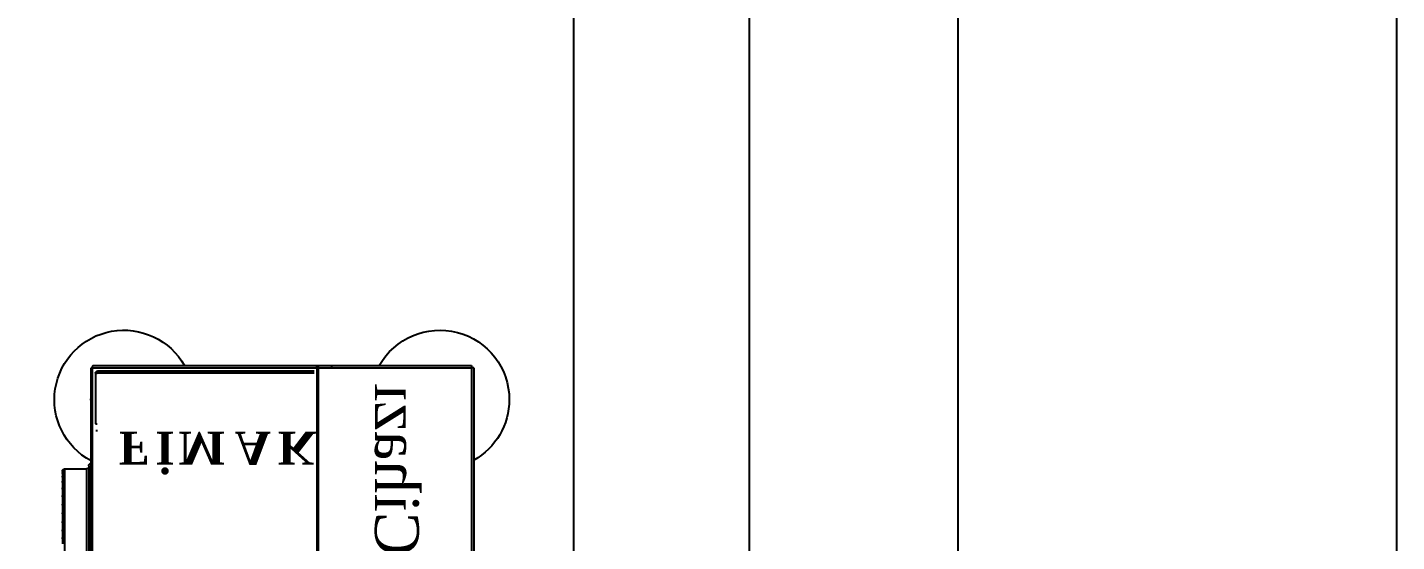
# Model space of a CAD drawing. Header units: millimetres. Extents: x 7703 to 14147, y -5820 to 95.
# Drawn here: x 12806 to 12868.4, y -4210.1 to -4186.7 of the extents above; entities that cross this region are included whole.
import ezdxf

# ---------------------------------------------------------------- set-up
doc = ezdxf.new("R2010")
doc.units = ezdxf.units.MM
for name, color, linetype in [('Kıtc-002 Çizgi', 7, 'Continuous'), ('Layer1', 1, 'Continuous'), ('Layer2', 4, 'Continuous')]:
    doc.layers.add(name, color=color, linetype=linetype)
doc.layers.add('Layer5', color=33, linetype='Continuous', lineweight=15)
doc.styles.get("Standard").update_dxf_attribs({"font": 'stylu.ttf', "height": 10})

# ---------------------------------------------------------------- blocks, each defined once
blk = doc.blocks.new('A$C09CE520B')
at = {"layer": 'Layer2'}
for p, q in [((470.15, 192.5), (17.17, 192.5)), ((470.15, 191.49), (17.17, 191.49)), ((470.15, 192.5), (470.15, 191.49)), ((470.15, 121.49), (470.15, 191.49)), ((471.16, 191.49), (470.15, 191.49)), ((470.16, 121.62), (470.15, 191.49)), ((471.16, 121.62), (471.16, 191.49)), ((471.16, 127.61), (470.16, 127.61)), ((470.15, 121.49), (17.17, 121.49)), ((470.15, 120.91), (17.17, 120.91)), ((467.66, 119.75), (467.66, 118.99)), ((467.66, 118.99), (467.66, 21.01)), ((468.66, 118.99), (467.66, 118.99)), ((468.66, 119.75), (468.66, 118.99)), ((468.66, 118.99), (468.66, 21.01)), ((470.15, 121.49), (470.15, 120.91)), ((470.15, 18.52), (470.15, 120.91)), ((470.16, 121.39), (470.16, 121.62)), ((471.16, 121.62), (470.16, 121.62)), ((471.16, 121.39), (470.16, 121.39)), ((470.16, 120.91), (470.16, 121.39)), ((471.16, 121.39), (471.16, 121.62)), ((471.16, 19.1), (471.16, 121.39)), ((444.67, 20), (444.67, 20.76)), ((467.65, 20), (444.67, 20)), ((467.66, 21.01), (467.65, 21)), ((467.65, 20), (467.65, 20.76)), ((468.66, 21.01), (467.66, 21.01)), ((471.16, 19.1), (471.16, 19.09)), ((470.15, 18.52), (17.17, 18.52)), ((17.17, 18.09), (470.15, 18.09)), ((426.58, 18), (381.58, 18)), ((425.58, 17), (382.58, 17)), ((424.08, 16), (384.13, 16)), ((424.08, 6), (424.08, 16)), ((426.58, 18), (426.58, 18.09)), ((470.15, 18.52), (470.15, 18.09)), ((424.08, 6), (384.13, 6)), ((392.52, 5), (389.97, 5)), ((392.41, 5.5), (392.01, 5.5)), ((392.52, 5), (392.92, 5)), ((395.9, 5), (392.92, 5)), ((396, 5.5), (395.55, 5.5)), ((395.9, 5), (396.36, 5)), ((399.65, 5), (396.36, 5)), ((399.95, 5.5), (399.47, 5.5)), ((399.65, 5), (400.13, 5)), ((403.58, 5), (400.13, 5)), ((403.58, 5.5), (403.58, 5)), ((404.08, 5.5), (403.58, 5.5)), ((403.58, 5), (404.08, 5)), ((404.08, 5), (404.08, 5.5)), ((407.54, 5), (404.08, 5)), ((407.54, 5), (408.04, 5)), ((408.22, 5.5), (407.72, 5.5)), ((411.35, 5), (408.04, 5)), ((411.35, 5), (411.81, 5)), ((412.17, 5.5), (411.71, 5.5)), ((414.84, 5), (411.81, 5)), ((414.84, 5), (415.25, 5)), ((417.87, 5), (415.25, 5)), ((415.76, 5.5), (415.35, 5.5)), ((417.87, 5), (418.2, 5)), ((420.28, 5), (418.2, 5)), ((418.85, 5.5), (418.51, 5.5)), ((420.28, 5), (420.54, 5)), ((421.99, 5), (420.54, 5)), ((421.29, 5.5), (421.03, 5.5)), ((421.99, 5), (422.15, 5)), ((422.92, 5), (422.15, 5)), ((422.98, 5.5), (422.82, 5.5)), ((422.92, 5), (422.98, 5)), ((423.84, 5.5), (423.78, 5.5))]:
    blk.add_line(p, q, dxfattribs=at)
at = {"layer": 'Layer2', "flags": 128}
for points in [[(470.15, 120.91), (470.32, 120.9), (470.49, 120.91), (470.65, 120.94), (470.8, 120.98), (470.92, 121.04), (471.02, 121.11), (471.1, 121.19), (471.14, 121.29), (471.16, 121.39)], [(471.16, 19.1), (471.14, 18.99), (471.08, 18.88), (470.99, 18.78), (470.86, 18.69), (470.71, 18.62), (470.54, 18.57), (470.35, 18.53), (470.15, 18.52)], [(392.01, 5.5), (392.13, 5.24), (392.3, 5.07), (392.5, 5), (392.52, 5)], [(392.92, 5), (392.84, 5.01), (392.76, 5.03), (392.69, 5.08), (392.62, 5.13), (392.56, 5.21), (392.5, 5.29), (392.45, 5.39), (392.41, 5.5)], [(395.55, 5.5), (395.64, 5.24), (395.75, 5.07), (395.89, 5), (395.9, 5)], [(396.36, 5), (396.3, 5.01), (396.25, 5.03), (396.2, 5.08), (396.15, 5.13), (396.11, 5.21), (396.07, 5.29), (396.03, 5.39), (396, 5.5)], [(399.47, 5.5), (399.51, 5.24), (399.57, 5.07), (399.64, 5), (399.65, 5)], [(400.13, 5), (400.11, 5.01), (400.08, 5.03), (400.05, 5.08), (400.03, 5.13), (400.01, 5.21), (399.99, 5.29), (399.97, 5.39), (399.95, 5.5)], [(407.72, 5.5), (407.68, 5.24), (407.62, 5.07), (407.55, 5), (407.54, 5)], [(408.04, 5), (408.06, 5.01), (408.09, 5.03), (408.11, 5.08), (408.14, 5.13), (408.16, 5.21), (408.18, 5.29), (408.2, 5.39), (408.22, 5.5)], [(411.71, 5.5), (411.62, 5.24), (411.5, 5.07), (411.37, 5), (411.35, 5)], [(411.81, 5), (411.87, 5.01), (411.92, 5.03), (411.97, 5.08), (412.02, 5.13), (412.06, 5.21), (412.1, 5.29), (412.14, 5.39), (412.17, 5.5)], [(415.35, 5.5), (415.23, 5.24), (415.06, 5.07), (414.87, 5), (414.84, 5)], [(415.25, 5), (415.33, 5.01), (415.4, 5.03), (415.48, 5.08), (415.55, 5.13), (415.61, 5.21), (415.67, 5.29), (415.72, 5.39), (415.76, 5.5)], [(418.2, 5), (418.3, 5.01), (418.4, 5.03), (418.49, 5.08), (418.58, 5.13), (418.66, 5.21), (418.73, 5.29), (418.79, 5.39), (418.85, 5.5)], [(420.54, 5), (420.65, 5.01), (420.76, 5.03), (420.87, 5.08), (420.97, 5.13), (421.07, 5.21), (421.15, 5.29), (421.23, 5.39), (421.29, 5.5)], [(422.15, 5), (422.28, 5.01), (422.4, 5.03), (422.52, 5.08), (422.63, 5.13), (422.73, 5.21), (422.83, 5.29), (422.91, 5.39), (422.98, 5.5)], [(422.98, 5), (423.11, 5.01), (423.24, 5.03), (423.36, 5.08), (423.48, 5.13), (423.59, 5.21), (423.68, 5.29), (423.77, 5.39), (423.84, 5.5)]]:
    blk.add_lwpolyline(points, dxfattribs=at)
at = {"layer": 'Layer2'}
for centre, radius, start, end in [((455.66, 177), 31.66, 90, 150.68641), ((455.66, 177), 31.66, 299.31359, 90), ((455.66, 33), 31.66, 208.09265, 60.68641), ((209.72, 20.94), 231.92, 359.825, 0.01786), ((467.65, 21.01), 1.01, 270, 0.01318), ((425.08, 16), 1, 90, 180), ((425.58, 18), 1, 270, 0), ((455.66, 33), 15, 263.66028, 276.33972), ((417.83, 5.71), 0.712, 272.92442, 342.74456), ((420.27, 5.84), 0.839, 271.18722, 336.17539), ((421.99, 5.94), 0.939, 270.36732, 332.13653), ((422.92, 5.99), 0.993, 270.0357, 330.22076), ((423.08, 6), 1, 270, 0)]:
    blk.add_arc(centre, radius, start, end, dxfattribs=at)
at = {"layer": 'Layer1', "insert": (426.06, 30.72), "char_height": 15, "width": 536.3912, "attachment_point": 1, "rotation": 90}
blk.add_mtext('{\\fTimes New Roman|b1|i0|c162|p18;\\T1.2;FİMAK}', dxfattribs=at)
at = {"layer": 'Layer5', "insert": (41.22, 167.47), "char_height": 20, "width": 541.2039, "attachment_point": 1}
blk.add_mtext('{\\fTimes New Roman|b0|i0|c162|p18;CLU Hamur Mayalandırma Cihazı}', dxfattribs=at)

msp = doc.modelspace()

# ---------------------------------------------------------------- hatches: boundary and pattern name
h = msp.add_hatch()
h.set_pattern_fill('AR-CONC', color=31, style=0)
h.set_pattern_definition([(50, (-121924.3, -103037.8), (182.18467, -15.93909), [19.05, -209.55]), (355, (-121924.3, -103037.8), (-35.24283, 191.05664), [15.24, -167.64]), (100.451, (-121909.12, -103039.13), (146.9425, 175.11669), [16.19, -178.09]), (46.1842, (-121924.3, -102987), (271.07904, -42.04233), [28.575, -314.325]), (96.6356, (-121901.7, -102990.5), (237.40423, 247.42556), [24.285, -267.135]), (351.184, (-121924.3, -102987), (237.4046, 247.4251), [22.86, -251.46]), (21, (-121898.9, -102999.7), (151.61488, -102.26552), [19.05, -209.55]), (326, (-121898.9, -102999.7), (61.80203, 184.18797), [15.24, -167.64]), (71.4514, (-121886.26, -103008.23), (213.4165, 81.92286), [16.19, -178.09]), (37.5, (-121924.3, -103037.804), (3.088603, 84.55504), [0, -165.608, 0, -170.18, 0, -168.275]), (7.5, (-121924.3, -103037.8), (66.819663, 100.180575), [0, -97.028, 0, -161.798, 0, -64.135]), (327.5, (-121980.94, -103037.804), (135.590595, -5.728744), [0, -63.5, 0, -198.12, 0, -262.89]), (317.5, (-122006.34, -103037.8), (148.12918, 25.42649), [0, -82.55, 0, -131.572, 0, -186.69])])
h.paths.add_polyline_path([(12611.896, -4373.721), (12830.896, -4373.721), (12830.896, -4080.721), (12611.896, -4080.721), (12611.896, -4086.221), (12603.896, -4086.221), (12603.896, -4072.721), (12838.896, -4072.721), (12838.896, -4381.721), (12603.896, -4381.721), (12603.896, -4368.221), (12611.896, -4368.221)])

# ---------------------------------------------------------------- linework, layer by layer
at = {"color": 31}
for p, q in [((12838.896, -4381.721), (12838.896, -4072.721)), ((12830.896, -4373.721), (12830.896, -4080.721))]:
    msp.add_line(p, q, dxfattribs=at)
at = {"layer": 'Kıtc-002 Çizgi'}
for p, q in [((12848.396, -3797.721), (12848.396, -4381.721)), ((12868.396, -3797.721), (12868.396, -4381.721))]:
    msp.add_line(p, q, dxfattribs=at)

# ---------------------------------------------------------------- block references
at = {"xscale": -0.09999999999854481, "yscale": 0.09999999999854481, "zscale": 0.09999999999854481, "rotation": 270}
msp.add_blockref('A$C09CE520B', (12807.084, -4249.236), dxfattribs=at)

doc.saveas('drawing.dxf')
